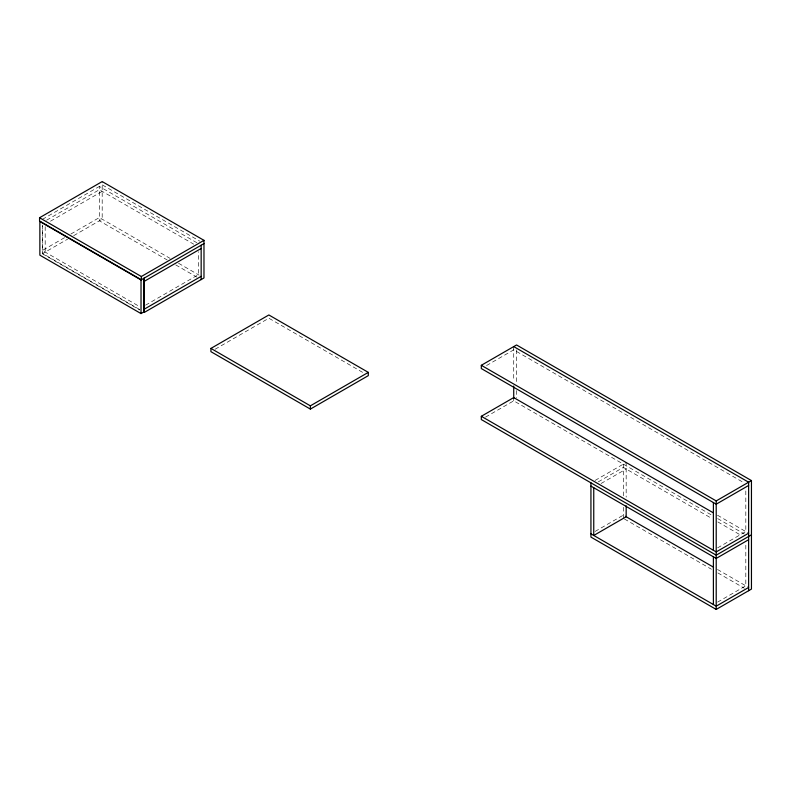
<?xml version="1.0" encoding="UTF-8"?>
<svg xmlns="http://www.w3.org/2000/svg" width="791" height="791" viewBox="0 0 791 791"><rect width="100%" height="100%" fill="white"/><g stroke="black" fill="none" stroke-linecap="round" stroke-linejoin="round"><path stroke-width="0.59" stroke-dasharray="3.96 2.97" d="M42.368 219.374L102.187 184.827L199.737 241.156M46.59 220.185L99.369 189.711L193.746 244.201M50.466 221.203L102.187 191.343M64.536 237.676L42.368 250.47L139.918 306.789M70.874 234.017L99.369 217.565L170.055 258.37M42.368 225.049L42.368 253.723L67.7 239.1M73.692 235.649L102.187 219.186L102.187 181.574M145.564 305.178L198.343 274.704L198.343 251.696M215.132 349.236L268.861 318.219L362.96 372.551M486.534 365.541L513.725 349.84L743.293 482.381M485.496 417.134L513.725 400.839L712.325 515.495M595.119 480.424L626.165 462.498L626.165 497.163M598.253 481.867L623.348 467.382L711.475 518.263M601.071 483.499L626.165 469.014M595.119 531.423L623.348 515.119L626.165 516.75M717.575 547.876L745.814 531.572L745.814 489.955M717.575 602.129L745.814 585.824L745.814 542.982M717.477 515.218L748.632 533.203M717.664 518.58L744.38 534.004M717.842 521.941L741.197 535.418M196.919 242.778L99.369 186.458L99.369 220.818L167.237 259.992M717.477 569.461L748.632 587.456M624.415 518.985L711.475 569.253M717.842 572.931L744.38 588.257M178.539 263.265L199.045 275.11M175.721 264.896L196.919 277.137M139.592 309.499L42.684 253.545L42.684 225.919M42.368 253.723L139.918 310.052M623.348 464.129L623.348 496.758M623.348 507.278L623.348 518.372M516.543 349.889L516.543 383.18M516.543 390.576L516.543 397.982M513.725 346.587L513.725 381.114M513.725 397.586L513.725 400.839M45.186 226.671L45.186 252.102"/><path stroke-width="1.19" d="M39.55 217.743L141.342 276.514L141.342 279.767L39.55 220.996L39.55 217.743L102.187 181.574L203.979 240.345L203.979 277.957L144.16 312.494L144.16 278.135M141.342 276.514L203.979 240.345M143.843 278.323L143.843 311.951L141.025 313.582L39.866 255.177L39.866 221.539L141.025 279.945L203.979 243.598M144.16 281.398L201.161 248.483M144.16 309.241L201.161 276.336M210.92 348.416L268.861 314.966L368.309 372.373L368.309 375.636L310.369 409.085L210.92 351.669L210.92 348.416L310.369 405.832L368.309 372.373M748.632 485.466L716.211 504.183L481.314 368.557L481.314 365.304L516.543 344.965L751.45 480.582L751.45 589.077L716.211 609.426L590.936 537.089L590.936 482.846M751.45 534.835L716.211 555.173L481.314 419.556L481.314 416.293L513.725 397.586L713.393 512.865M481.314 365.304L716.211 500.921L751.45 480.582M748.632 533.203L716.211 551.92L481.314 416.293M748.632 539.709L716.211 558.426L590.936 486.099M748.632 587.456L716.211 606.173L590.936 533.836M513.725 346.587L748.632 482.213L748.632 590.709M625.473 516.345L713.591 567.226M716.211 500.921L716.211 609.426M713.393 502.552L713.393 550.289M713.393 556.805L713.393 604.542M626.165 505.736L626.165 516.75L593.754 535.467L593.754 487.721M513.725 386.038L513.725 398.367M310.369 405.832L310.369 409.085M201.161 245.23L201.161 279.589M141.025 279.945L141.025 313.582"/></g></svg>
